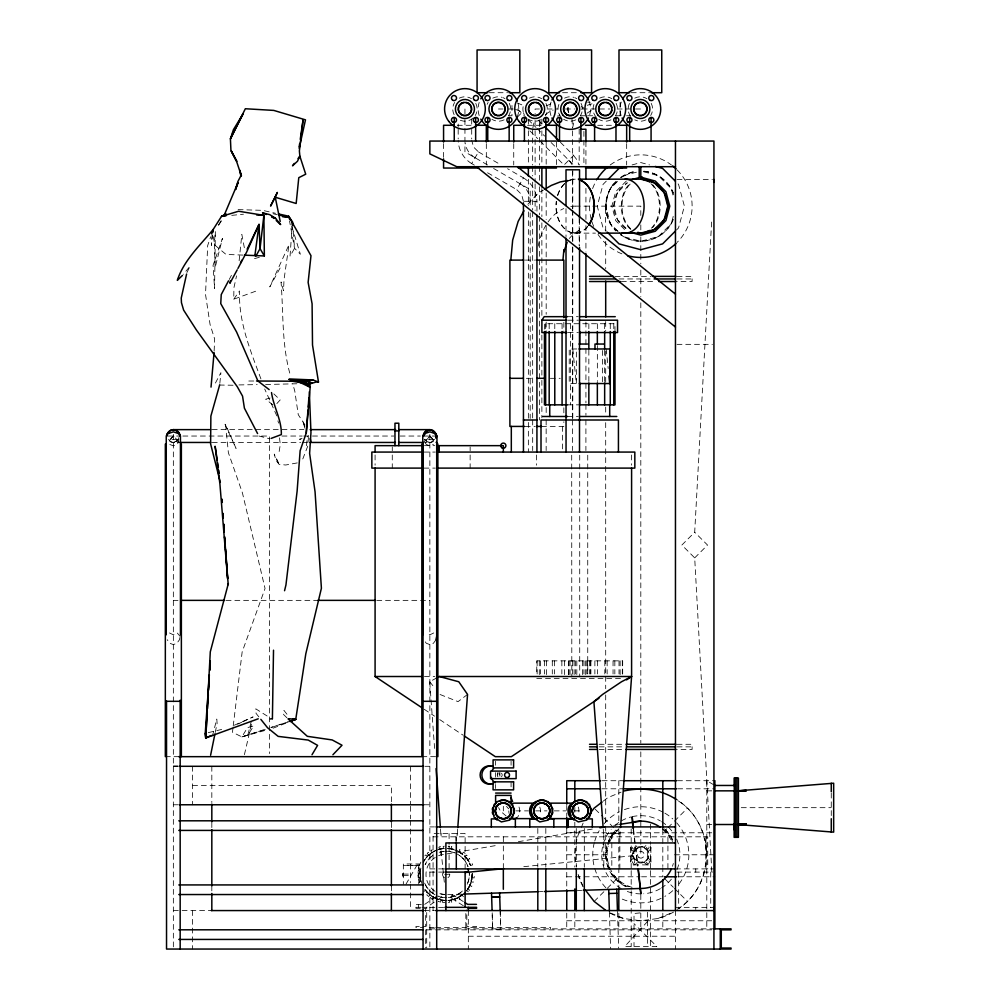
<?xml version="1.0" encoding="UTF-8"?>
<svg xmlns="http://www.w3.org/2000/svg" width="999" height="999" viewBox="0 0 999 999"><rect width="100%" height="100%" fill="white"/><g stroke="black" fill="none" stroke-linecap="round" stroke-linejoin="round"><path stroke-width="0.75" stroke-dasharray="5 3.75" d="M215.359 231.618L214.573 288.486L213.062 265.297L222.44 238.424L215.122 267.62L214.385 243.394L215.26 231.593M255.594 291.246L233.754 299.213L233.916 287.774L236.538 275.861M472.202 875.923L469.817 885.489L466.883 890.072M472.215 875.923L472.252 873.551A26.086 26.086 0 0 1 466.158 891.22M214.136 350.986L214.66 338.986L210.077 324.538L205.519 294.393L207.68 245.542L210.677 236.788M421.64 883.353A26.086 26.086 0 0 1 420.479 869.892L420.779 879.357M471.865 878.995L472.165 872.189A26.086 26.086 0 0 1 466.983 890.159M711.812 871.727L694.692 557.879L681.867 545.054L694.692 532.23L711.812 218.531M212.1 234.59L211.363 245.467L212.525 235.302M292.245 224.862L290.035 256.256L294.555 248.289L292.944 228.084M457.679 829.095L457.105 836.825L457.105 833.628M619.842 836.825L620.416 829.045M306.543 445.691L307.255 436.551L308.541 435.926M308.416 437.4L307.704 446.253L301.573 462.125M219.842 383.304L220.904 372.627L215.135 383.604L213.087 385.364M239.136 260.739L241.833 234.428L244.43 248.189M420.866 868.106L420.741 869.192L418.581 868.743L419.218 866.283L421.328 866.932M233.029 727.597L232.467 732.23L241.895 736.912L265.247 729.47M233.217 726.048L242.158 651.935L265.047 588.486L242.42 492.882L228.371 452.684L225.599 424.6L236.064 448.414L223.664 421.353M532.842 127.872L534.652 119.668M572.589 127.872L574.413 119.668M605.694 231.081C605.894 214.298 602.572 194.343 615.983 181.306A35.127 35.127 0 0 0 615.983 230.981C604.432 219.768 603.833 202.597 610.401 188.586L617.894 181.081M609.228 869.517L606.893 863.873L605.694 854.782L606.893 845.691M677.222 909.302C715.833 886.138 715.833 823.426 677.222 800.261M279.171 451.473L280.257 444.78L279.483 437.225M179.92 637.499L179.495 639.71L176.898 643.281L173.351 644.592L169.805 643.281L167.208 639.71M215.247 732.429L217.108 723.313L216.795 719.018L212.425 735.976M244.405 754.695L251.785 722.839M251.286 721.315L247.814 735.252L253.659 725.923L247.502 727.622L241.895 736.887L265.659 730.269M673.189 216.383C669.305 238.973 638.211 248.464 620.829 234.703M609.615 869.417L605.694 854.782L608.041 846.003M608.441 844.542L610.401 837.224L615.983 829.944M419.817 864.485L420.841 862.162M634.802 850.249L633.441 853.233C634.802 844.592 648.801 846.041 648.351 854.782C648.801 863.523 634.802 864.984 633.441 856.33L634.802 859.315M178.621 437.699C178.009 442.782 170.579 444.193 168.619 439.248M672.989 219.468L671.228 223.701L658.378 236.563L640.809 241.271L623.251 236.563L618.968 232.28M583.116 823.114L577.072 837.711L574.825 854.782L576.323 866.17M607.467 844.28L610.401 837.224L618.968 828.658M186.938 272.527L190.11 266.134L183.391 274.275M229.246 279.458L231.418 275.324M280.107 268.007L269.792 286.9L288.986 244.767L284.003 279.695L283.541 290.721L281.056 281.955C283.529 313.549 281.556 345.916 290.746 376.573M474.35 165.147L471.703 163.611L478.459 151.91L473.514 146.965L471.703 140.197M523.426 201.286L521.615 194.53L516.67 189.573L523.426 177.872L507.554 168.706M405.981 884.202L417.669 863.973M218.419 225.1L221.453 220.08M423.276 862.262L426.198 857.666L431.231 853.071L434.852 851.185M463.286 905.693L450.649 897.639L452.522 894.704L463.898 901.947M450.649 897.639L452.522 894.704M634.04 851.498C651.96 833.391 651.96 876.173 634.04 858.079M434.602 439.248L431.281 442.232L424.725 442.457M218.669 225.125L222.789 218.893M233.754 299.213L239.535 290.959C238.424 321.903 250.487 350.699 261.014 379.145M436.014 639.71L433.416 643.281L429.87 644.592L426.323 643.281L424.587 640.908M169.493 440.571L173.351 436.039L180.494 443.181M429.87 436.051L424.65 442.182L426.323 444.493L429.87 445.804L433.416 444.493M276.848 403.596L280.182 399.937L273.039 393.131M647.614 921.378L624.787 946.49L656.842 946.49L634.015 923.65M527.859 204.308L538.149 193.144L543.431 190.047M569.268 238.474L573.751 233.604L578.97 230.557L570.092 234.041L575.024 233.129M517.395 117.095L523.126 111.364M560.402 142.258L573.588 155.457L564.035 165.022L538.748 139.723M606.268 181.169L603.071 184.353L597.24 206.144L603.071 227.934L606.268 231.119M626.323 181.056L615.721 191.658L611.838 206.144L615.721 220.629L626.323 231.231M422.714 443.181L429.857 436.039L434.39 440.571A6.419 6.419 0 0 1 424.3 439.248L426.648 441.595L429.857 442.457L427.147 441.595L425.149 439.248M676.423 230.057L678.546 227.934L684.39 206.144L678.546 184.353L676.423 182.23M694.692 557.879L707.529 545.054L694.692 532.23M633.329 858.141L631.568 859.889A2.922 2.922 0 0 0 631.568 864.023A2.922 2.922 0 0 0 635.701 864.023L637.437 862.287M644.168 847.302L645.916 845.541M594.155 901.448L606.118 889.472M607.217 888.386L617.007 878.596M664.622 830.981L666.795 828.808M667.881 827.709L673.326 822.277M674.412 821.178L687.474 808.129M648.339 851.398L650.062 849.674A2.922 2.922 0 0 0 650.062 845.541M463.136 893.98L455.082 898.963L448.439 900.436A26.086 26.086 0 0 0 465.234 892.232M433.728 632.954L429.87 634.827L426.011 632.954M424.862 855.818L425.899 854.907L427.485 856.43L425.924 858.178L424.213 856.792M581.443 109.291L583.691 107.58M177.884 440.571L173.351 442.457L179.758 442.457M620.829 177.585L631.718 172.215L636.263 171.628M603.259 801.136L607.817 797.639L621.078 792.145M423.788 891.533L425.549 890.196L427.035 892.007L425.412 893.493L424.538 892.694M467.544 694.43L458.054 701.635L439.872 694.43M424.7 904.37L437.1 895.953M422.077 907.304L426.698 907.304L436.613 900.574M437.849 899.724L441.57 897.202L439.585 894.267M463.111 894.292L462.05 894.992L463.399 896.727M176.96 439.647L169.743 439.647M433.416 439.685L426.323 439.685M434.602 748.438L429.72 681.755L437.849 677.26M237.65 724.15L241.858 722.177M243.257 721.528L253.072 716.932L233.566 725.574M546.178 105.857L552.697 103.159M587.225 105.32L595.242 102.785M657.891 918.518L673.801 911.925A65.984 65.984 0 0 1 657.891 918.518L640.809 920.766L623.738 918.518A65.984 65.984 0 0 1 609.065 912.624M273.089 728.196L288.661 722.127M302.06 438.324L299.463 439.285L300.936 439.198M458.429 851.41A26.086 26.086 0 0 1 470.704 865.534L472.652 864.834L471.703 862.487L469.705 863.423L470.579 865.584A26.086 26.086 0 0 0 448.002 848.413L449.263 848.675L449.525 846.478L448.176 846.203M271.054 727.534L288.486 721.753L271.004 727.422M241.895 736.912L265.185 729.295M270.042 398.014L265.697 399.213L272.752 404.782M421.141 881.355L419.006 881.942L418.469 879.457L420.641 879.07L420.754 880.331M254.495 258.616L260.127 257.093M632.092 164.91L640.809 162.575L649.525 164.91M623.251 175.724L636.425 172.203M208.279 732.629L224.95 728.671M438.598 849.637L443.918 848.451L450.724 848.75A32.592 32.592 0 0 1 455.969 850.261M448.151 900.461L449.213 900.249L449.475 902.434L448.326 902.671M444.355 846.19L443.206 846.415L443.431 848.613L444.505 848.401M567.619 180.544L575.024 179.171A26.973 19.081 -90 0 0 568.019 181.056M297.252 462.912L285.702 465.01L279.096 464.36L275.924 460.164L274.263 454.108L279.096 464.36L276.735 459.49M434.94 891.233A20.205 20.205 0 0 1 440.934 854.932L496.84 845.379M518.369 841.707L592.382 829.058M613.711 825.411L618.393 824.612M557.367 116.059L559.69 115.759L559.69 114.848M449.712 874.075L443.544 874.699L444.617 885.126M523.813 866.657L636.513 855.356M231.756 215.359L243.469 214.198M640.059 912.899L634.015 913.498L634.015 946.49M233.054 385.239L218.968 385.027M238.936 384.927L257.168 384.603M445.042 902.609L442.52 902.372L442.807 900.186L444.043 900.449M447.714 894.592L463.299 894.093M539.335 891.682L542.744 891.57M578.159 890.446L581.68 890.334M296.89 383.766L264.81 384.515M248.801 381.019L256.518 381.006M416.883 865.334L403.334 865.359L419.468 865.434M489.285 92.707L507.617 92.707M562.562 92.707L579.358 92.707M631.206 92.707L649.537 92.707M587.637 102.235L590.259 102.235M498.451 108.991L502.947 108.991M508.479 108.991L513.186 108.991M539.41 108.991L535.114 108.991L535.114 113.861M547.077 108.991L557.804 108.991M565.459 108.991L574.65 108.991M582.23 108.991L594.692 108.991M599.45 108.991L609.865 108.991M617.145 108.991L629.695 108.991M635.514 108.991L640.809 108.991M508.479 115.759L511.975 115.759L511.975 102.235M580.544 115.759L585.014 115.759M587.637 115.759L595.154 115.759M615.671 115.759L624.025 115.759M626.56 115.759L630.232 115.759M457.305 125.287L472.577 125.287M527.484 125.287L542.744 125.287M597.652 125.287L612.924 125.287M676.997 179.533L712.399 179.533M524.338 201.286L536.95 201.286L536.95 212.15M575.249 206.144L640.809 206.144L640.809 215.497M575.249 233.129L595.466 233.129M525.362 260.102L534.54 260.102M615.172 276.386L651.136 276.386M677.085 276.386L692.107 276.386L692.107 281.518L677.085 281.518M618.893 278.958L652.722 278.958M677.085 278.958L692.107 278.958M621.353 281.518L655.544 281.518M567.657 316.671L578.234 316.671M568.169 320.192L578.396 320.192M568.169 332.542L578.396 332.542M676.997 344.343L712.399 344.343M576.823 348.976L569.23 348.976L569.23 383.541L578.334 383.541M526.386 378.321L533.878 378.321M550.362 378.321L560.239 378.321M567.619 404.845L579.72 404.845M567.619 416.483L578.346 416.483M525.262 426.423L534.952 426.423M541.47 426.423L563.848 426.423L563.848 421.765M212.213 429.632L254.183 429.632M255.744 429.632L303.933 429.632M167.894 436.039L179.758 436.039M182.854 436.039L269.543 436.039L269.543 753.571M281.98 436.039L302.185 436.039M303.746 436.039L393.906 436.039M400.124 436.039L420.329 436.039M423.439 436.039L435.327 436.039M212.263 442.457L300.637 442.457M302.185 442.457L308.404 442.457M424.45 445.654L434.79 445.654M423.976 452.072L435.314 452.072M423.976 468.106L435.314 468.106M173.351 600.362L178.009 600.362M226.099 600.362L317.719 600.362M376.773 600.362L429.857 600.362M424.45 676.51L434.79 676.51M536.75 678.496L622.677 678.496M599.113 744.292L624.45 744.292M677.085 744.292L692.107 744.292L692.107 749.425L677.085 749.425M599.113 746.852L624.45 746.852M677.085 746.852L692.107 746.852M599.113 749.425L624.45 749.425M165.335 756.668L180.032 756.668M421.84 756.668L437.874 756.668M173.351 765.971L177.972 765.971M173.351 766.295L179.271 766.295M425.187 766.295L429.857 766.295M602.135 780.719L622.402 780.719M677.459 780.719L714.884 780.719M192.582 785.526L391.383 785.526L391.383 802.509M602.135 788.798L622.402 788.798M677.647 788.798L714.884 788.798M706.793 790.846L714.884 790.846M173.351 804.769L179.271 804.769M423.938 804.769L429.857 804.769M741.283 807.679L831.268 807.679M515.759 810.876L528.309 810.876M535.701 810.876L547.002 810.876M554.195 810.876L565.696 810.876M574.15 810.876L580.294 810.876M706.793 824.512L714.884 824.512M429.857 826.91L434.515 826.91M566.745 832.791L714.884 832.791M433.067 836.825L707.742 836.825L707.742 868.893M634.165 853.233L632.392 853.233L632.392 856.33L634.165 856.33M566.745 854.782L607.142 854.782M674.475 854.782L714.884 854.782M633.641 864.884L647.989 864.884M429.857 868.893L444.967 868.893M675.461 868.893L713.935 868.893M429.857 872.102L444.942 872.102M676.91 872.102L712.424 872.102M403.334 873.551L402.46 873.551L402.46 876.086L403.334 876.086M403.334 874.088L411.825 874.088M402.46 874.824L403.334 874.824M403.334 875.549L410.976 875.549M566.745 876.785L640.059 876.785M641.57 876.785L662.812 876.785L662.812 867.681M677.971 876.785L714.884 876.785M421.328 904.37L415.896 904.37L415.921 908.316L425.686 908.316L425.686 926.498L415.921 926.498L415.921 927.509L423.613 927.509M415.896 907.304L421.328 907.304M429.857 907.367L443.793 907.367M675.461 907.367L713.935 907.367M173.351 910.576L211.825 910.576M423.938 910.576L434.54 910.576M566.745 920.766L714.884 920.766M434.215 927.509L426.698 927.509L426.698 907.304M435.726 927.509L550.586 927.509L550.586 928.845M714.884 928.845L426.698 928.845L426.698 948.039M426.698 929.857L712.499 929.857M468.331 936.225L675.461 936.225M238.099 209.628L262.475 210.339L275.562 213.287M242.882 255.095L225.999 254.408L214.822 245.117L212.874 234.515M444.355 900.249C436.563 900.087 429.433 895.491 424.8 889.397A26.086 26.086 0 0 0 444.343 900.474M643.843 171.428C657.679 172.19 670.154 182.455 674.15 195.642M440.934 893.955L444.43 894.417M273.002 213.724L277.285 214.71M258.966 436.026L269.93 438.836M643.743 171.803L658.378 175.724L671.228 188.586L673.189 195.904M629.108 886.762L623.251 885.201L615.983 879.62L610.401 872.339L623.251 885.201L626.073 886.375M450.724 848.75L457.217 850.811L463.861 855.444L465.372 853.833L464.435 852.809L463.449 852.172L462.1 853.92L467.557 859.49L470.704 865.534M169.805 444.493L173.351 445.804L176.898 444.493L178.584 442.182L173.351 436.039L168.819 440.571A6.419 6.419 0 0 0 178.908 439.248M517.22 102.922L522.115 104.957M610.476 913.024L623.738 918.518M478.459 151.91L500.949 164.885M487.574 164.972L464.947 151.91L464.947 142.707M493.593 168.456L530.182 189.573L530.182 207.492M487.574 172.777L516.67 189.573M506.231 816.083L500.462 811.088L498.588 807.642M713.723 784.789L706.793 780.719L706.793 928.845M267.133 716.008L255.756 708.828L256.044 713.361L258.916 716.957M424.213 709.265L434.553 716.158M439.735 719.605L462.999 735.127M523.426 177.872C531.593 182.767 536.788 191.771 536.95 201.286M471.703 163.611C463.536 158.716 458.341 149.725 458.179 140.197M466.62 890.484L468.356 891.845M169.493 632.954L173.351 634.827L177.21 632.954L180.145 636.4M286.9 717.769L283.591 714.535L283.916 710.364L288.686 716.42M538.411 120.267L542.807 124.663M517.569 108.991L527.035 118.456M528.134 119.555L535.976 127.397M537.05 128.471L544.63 136.051M551.123 142.545L572.777 164.198M529.945 130.931L537.649 138.624M617.894 231.206L610.401 223.701L605.694 206.144M662.662 828.658L671.228 837.224L672.989 841.458M635.701 845.541L637.462 847.302M648.339 858.178L650.062 859.889A2.922 2.922 0 0 1 650.062 864.023A2.922 2.922 0 0 1 645.916 864.023L644.168 862.274M595.204 809.178L602.859 816.832M603.945 817.919L617.007 830.981M664.622 878.596L673.326 887.299M674.412 888.386L687.474 901.448M633.329 851.435L631.568 849.674A2.922 2.922 0 0 1 631.568 845.541M429.87 436.039L435.102 442.182M429.72 681.755L434.328 687.524M573.588 155.457L576.81 159.653L578.846 164.548M665.646 829.944L671.228 837.224L672.402 841.608M581.568 106.418L582.892 108.779M305.02 425.075L298.264 414.685L294.792 391.121L292.769 383.841M276.823 415.871L264.698 388.998M578.096 874.325L583.091 886.4M304.92 426.536L302.847 421.178L304.845 428.171M277.897 420.904L278.634 423.101M291.808 226.461L300.362 254.258L294.555 248.289L289.498 220.804M633.154 829.782L637.899 865.883M633.553 829.195L637.737 866.133M606.181 348.976L608.191 368.519M572.789 348.976L576.348 383.541L576.348 348.976M443.381 873.176L440.934 849.537L440.934 854.932M571.965 119.131L572.552 127.959M603.246 829.058L603.808 836.825M440.509 829.07L441.083 836.825L441.083 833.628M500.137 909.739L500.711 927.509M492.195 912.836L492.619 927.509M617.507 912.087L618.656 948.276M609.427 912.187L610.576 948.538M500.199 911.563L500.761 929.082L492.682 929.345L492.157 913.036M831.268 793.081L831.268 818.256M710.726 872.102L710.726 907.367M705.943 836.825L705.943 868.893M695.754 868.893L695.754 872.102M695.754 907.367L695.754 909.502M678.671 872.102L678.671 907.367M675.461 910.576L675.461 949.05M667.919 836.825L667.919 844.467M667.919 845.991L667.919 868.893M662.812 829.732L662.812 866.52M662.812 913.186L662.812 928.845M650.911 847.614L650.911 861.962M650.436 824.212L650.436 844.33M650.436 845.878L650.436 869.093M650.436 870.641L650.436 949.05M647.614 912.149L647.614 946.49M640.809 224.862L640.809 231.094M640.809 236.9L640.809 263.836M640.809 270.08L640.809 296.616M640.809 302.822L640.809 743.194M640.809 751.872L640.809 854.782M640.809 894.605L640.809 911.812M640.809 913.074L640.809 928.845M631.593 454.982L631.593 465.184M631.193 828.858L631.193 844.33M631.193 845.878L631.193 869.093M631.193 870.641L631.193 889.222M631.193 890.771L631.193 946.49M630.719 847.614L630.719 861.962M626.66 143.606L626.66 164.985M622.677 673.975L622.677 660.851L536.75 660.851L536.75 673.975M622.302 660.851L622.302 673.975M620.092 102.235L620.092 115.759M620.129 660.851L620.129 676.885M619.842 868.893L619.842 833.628L603.808 833.628L603.808 841.408M619.018 660.851L619.018 673.975M618.818 780.719L618.818 823.626M618.818 829.732L618.818 866.52M618.818 867.681L618.818 887.474M618.818 913.186L618.818 928.845M614.984 331.518L614.984 323.726L544.443 323.726L544.443 331.518M614.835 660.851L614.835 673.975M613.786 323.726L613.786 331.518M613.049 660.851L613.049 673.975M611.825 833.628L611.825 841.408M611.825 842.931L611.825 867.369M610.264 323.726L610.264 331.518M607.142 660.851L607.142 673.975M605.694 241.271L605.694 268.818M605.694 321.516L605.694 330.844M605.694 351.074L605.694 382.192M605.694 407.093L605.694 414.872M605.694 422.652L605.694 688.736M605.694 694.954L605.694 854.782M604.82 660.851L604.82 673.975M604.657 323.726L604.657 331.518M604.657 350.237L604.657 381.443M603.808 842.931L603.808 867.369M602.622 350.487L602.622 382.043M597.577 660.851L597.577 673.975M597.352 323.726L597.352 331.518M597.352 345.567L597.352 381.443M594.88 660.851L594.88 673.975M590.896 660.851L590.896 673.975M590.509 660.851L590.509 673.975M589.398 660.851L589.398 673.975M588.848 323.726L588.848 331.518M588.848 350.237L588.848 381.443M587.737 455.182L587.737 673.975L587.612 660.851M586.788 660.851L586.788 673.975M585.926 141.708L585.926 165.035M585.926 188.349L585.926 219.443M585.926 225.662L585.926 252.098M585.926 322.065L585.926 346.94M585.926 348.489L585.926 402.909M585.926 404.458L585.926 415.347M585.901 420.005L585.901 450.549M585.302 660.851L585.302 676.885M584.303 828.458L584.303 867.194M583.903 131.393L583.903 164.985M583.903 660.851L583.903 673.975M582.604 660.851L582.604 676.885M579.72 455.169L579.72 676.885M579.532 219.53L579.532 245.954M579.17 129.208L579.17 165.035M579.17 217.844L579.17 245.879M576.823 660.851L576.823 676.885M576.286 828.458L576.286 867.194M575.536 660.851L575.536 673.975M574.825 807.217L574.825 813.348M574.825 822.165L574.825 867.057M574.825 913.098L574.825 928.845M574.125 660.851L574.125 676.885M572.777 169.793L572.777 208.654M572.777 210.202L572.777 241.283M572.777 246.865L572.777 418.456M572.639 660.851L572.639 673.975M572.402 130.832L572.402 165.035M572.402 171.254L572.402 208.566M572.402 210.115L572.402 241.209M572.402 247.427L572.402 418.456M572.427 420.005L572.427 450.549M571.703 455.182L571.815 676.885M570.591 323.726L570.591 404.845M570.042 660.851L570.042 676.885M568.918 660.851L568.918 676.885M568.543 660.851L568.543 676.885M566.745 805.406L566.745 811.575M566.745 813.074L566.745 816.583M566.745 828.558L566.745 889.872M566.745 913.098L566.745 928.845M566.008 208.654L566.008 236.626M564.547 660.851L564.547 676.885M563.848 322.327L563.848 331.656M563.848 407.804L563.848 414.011M562.437 426.423L562.437 450.561M562.075 323.726L562.075 331.518M561.863 660.851L561.863 673.975M556.493 142.083L556.493 164.985M554.782 323.726L554.782 331.518M554.607 660.851L554.607 673.975M552.297 660.851L552.297 673.975M549.175 323.726L549.175 331.518M546.378 660.851L546.378 676.885M546.178 141.708L546.178 165.035M546.178 193.019L546.178 219.443M546.178 225.662L546.178 258.316M546.178 259.865L546.178 314.285M546.178 322.065L546.178 331.393M546.178 407.567L546.178 415.347M546.153 420.005L546.153 450.549M545.654 323.726L545.654 331.518M545.816 828.458L545.816 867.194M544.605 660.851L544.605 673.975M541.87 119.131L541.87 126.648M541.87 130.832L541.87 165.135M541.87 188.536L541.87 216.596M541.87 222.839L541.87 316.396M541.87 335.115L541.87 378.783M541.87 380.332L541.87 417.769M540.422 660.851L540.422 673.975M539.41 119.88L539.41 165.035M539.41 166.533L539.41 180.582M539.41 186.751L539.41 214.785M539.41 216.296L539.41 258.316M539.41 259.84L539.41 420.005M539.298 660.851L539.298 676.885M537.812 828.458L537.812 867.194M537.137 660.851L537.137 673.975M536.538 454.982L536.538 465.184M535.114 120.355L535.114 127.959M535.114 130.832L535.114 168.257M535.114 169.818L535.114 182.293M535.114 183.853L535.114 210.364M532.654 129.271L532.654 165.035M532.654 166.583L532.654 175.911M532.654 182.13L532.654 210.115M532.654 211.676L532.654 418.456M532.679 420.005L532.679 450.549M530.182 212.937L530.182 418.456M528.359 119.131L528.359 129.271M528.359 130.832L528.359 165.135M528.359 179.171L528.359 205.682M528.359 211.925L528.359 420.879M528.359 422.44L528.359 452.072M513.736 143.606L513.736 164.985M511.076 761.213L511.076 765.222M511.076 781.842L511.076 788.523M503.334 806.343L503.334 810.876M503.334 836.825L503.334 844.542M503.334 845.991L503.334 868.893M499.912 772.439L499.912 776.285M495.591 761.213L495.591 765.222M495.591 772.602L495.591 777.122M495.591 784.515L495.591 788.523M486.326 143.606L486.326 164.985M476.585 927.509L476.585 926.498L466.833 926.498L466.833 909.827M471.703 119.131L471.703 126.648M471.703 129.271L471.703 138.836M470.142 446.94L470.142 450.786M470.142 454.982L470.142 468.106M468.331 910.576L468.331 949.05M465.821 913.523L465.821 927.509M465.122 868.893L465.122 833.628L433.067 833.628L433.067 910.576M464.947 108.991L464.947 113.861M464.947 119.718L464.947 141.184M458.179 124.026L458.179 126.648M458.179 129.271L458.179 138.836M456.306 836.825L456.306 841.408M455.906 836.825L455.906 841.408M449.088 833.628L449.088 844.467M449.088 845.991L449.088 868.893M443.568 143.606L443.568 157.355M429.857 434.378L429.857 949.05M425.686 929.857L425.686 948.039M419.468 882.766L419.468 863.973L403.334 863.96L403.334 884.202M418.731 864.722L418.731 884.19M418.544 904.37L418.556 907.304M410.614 766.295L410.614 804.769M410.614 806.318L410.614 818.768M410.614 820.329L410.614 882.567M410.614 884.127L410.614 909.015M392.27 446.94L392.27 450.786M392.27 454.982L392.27 468.106M391.383 822.577L391.383 828.109M391.383 885.876L391.383 893.593M375.087 454.982L375.087 465.184M211.825 766.295L211.825 802.509M211.825 822.577L211.825 828.109M211.825 885.876L211.825 893.593M192.582 766.295L192.582 804.769M192.582 910.576L192.582 949.05M173.351 434.378L173.351 947.514M677.085 169.88A51.286 51.286 0 0 1 677.085 242.42M621.878 253.821A51.286 51.286 0 0 1 597.951 234.315M593.718 226.461A51.286 51.286 0 0 1 591.67 220.841M591.271 219.418A51.286 51.286 0 0 1 590.584 195.754M592.607 188.611A51.286 51.286 0 0 1 596.391 180.494M610.189 164.997A51.286 51.286 0 0 1 671.44 164.997M673.264 219.58A35.127 35.127 0 0 1 620.679 234.915M620.679 177.372A35.127 35.127 0 0 1 636.313 171.316M643.793 171.154A35.127 35.127 0 0 1 673.264 192.707M676.698 822.826A48.052 48.052 0 0 1 676.698 886.737M672.777 890.671A48.052 48.052 0 0 1 664.847 896.403M661.138 898.338A48.052 48.052 0 0 1 620.491 898.338M605.869 887.774A48.052 48.052 0 0 1 594.393 842.344M594.767 841.008A48.052 48.052 0 0 1 599.188 830.756M604.008 823.888A48.052 48.052 0 0 1 619.23 811.85M624.387 809.627A48.052 48.052 0 0 1 663.636 812.487M664.847 813.161A48.052 48.052 0 0 1 672.777 818.893M625.961 886.613A35.127 35.127 0 0 1 607.829 842.706M608.366 841.345A35.127 35.127 0 0 1 617.107 828.87M664.51 828.87A35.127 35.127 0 0 1 673.264 841.345M475.087 157.767A20.28 20.28 0 0 1 465.109 142.845M520.054 183.729A20.28 20.28 0 0 1 530.182 201.286M515.472 109.453A13.524 13.524 0 0 1 521.528 112.949M568.818 160.24A13.524 13.524 0 0 1 571.965 165.172M539.585 126.623A20.28 20.28 0 0 1 542.132 119.131M545.354 114.935A20.28 20.28 0 0 1 553.184 110.065M587.1 113.187A20.28 20.28 0 0 1 594.193 109.69M568.756 112.375A6.756 6.568 -90 0 1 568.756 105.619M568.693 112.375A6.756 6.656 -90 0 1 568.693 105.619M550.924 115.559A20.355 20.355 0 0 1 551.386 101.199M589.01 101.199A20.355 20.355 0 0 1 589.01 116.783M479.183 115.559A20.355 20.355 0 0 1 479.183 102.435M518.119 103.709A20.355 20.355 0 0 1 517.257 116.783M621.103 115.559A20.355 20.355 0 0 1 621.565 101.199M651.198 103.334A12.213 12.213 0 0 1 650.686 115.534M646.041 119.818A12.213 12.213 0 0 1 634.752 119.843M630.694 116.458A12.213 12.213 0 0 1 630.057 102.447M634.715 98.164A12.213 12.213 0 0 1 646.915 98.676M616.108 103.334A12.213 12.213 0 0 1 615.609 115.534M610.951 119.818A12.213 12.213 0 0 1 598.751 119.306M596.303 117.27A12.213 12.213 0 0 1 594.967 102.447M599.625 98.164A12.213 12.213 0 0 1 611.825 98.676M581.031 103.334A12.213 12.213 0 0 1 580.519 115.534M575.861 119.818A12.213 12.213 0 0 1 563.661 119.306M561.213 117.27A12.213 12.213 0 0 1 559.353 103.372M564.535 98.164A12.213 12.213 0 0 1 573.851 97.34M574.85 97.702A12.213 12.213 0 0 1 576.748 98.676M545.941 103.334A12.213 12.213 0 0 1 547.04 111.613M546.778 112.65A12.213 12.213 0 0 1 545.429 115.534M540.771 119.818A12.213 12.213 0 0 1 528.571 119.306M524.288 114.66A12.213 12.213 0 0 1 523.476 112.687M523.189 111.663A12.213 12.213 0 0 1 524.263 103.372M529.458 98.164A12.213 12.213 0 0 1 541.658 98.676M509.278 103.334A12.213 12.213 0 0 1 508.766 115.534M504.12 119.818A12.213 12.213 0 0 1 491.908 119.306M487.15 104.346A12.213 12.213 0 0 1 488.136 102.447M492.794 98.164A12.213 12.213 0 0 1 502.097 97.34M503.096 97.702A12.213 12.213 0 0 1 504.994 98.676M475.761 103.334A12.213 12.213 0 0 1 475.262 115.534M473.214 117.982A12.213 12.213 0 0 1 458.404 119.306M454.12 114.66A12.213 12.213 0 0 1 454.62 102.447M459.278 98.164A12.213 12.213 0 0 1 471.491 98.676M539.76 807.017A7.742 5.47 -90 0 1 539.76 814.747M519.018 807.017A7.742 5.47 -90 0 1 517.794 816.82M509.14 813.536A7.742 5.47 -90 0 1 508.803 810.876M578.234 807.017A7.742 5.47 -90 0 1 578.234 814.747M508.803 808.803A15.472 10.939 -90 0 1 506.543 806.343M501.461 773.189A2.56 2.473 -90 0 1 501.461 776.81M497.952 776.81A2.56 2.473 -90 0 1 497.952 773.189M498.926 772.664A9.028 8.729 90 0 1 499.225 774.999M497.265 772.664A9.028 8.729 -90 0 1 497.564 774.999M650.948 183.691A26.973 19.081 -90 0 1 650.948 228.609M630.844 229.508A26.973 19.081 -90 0 1 630.844 182.78M587.799 226.448A26.973 19.081 -90 0 1 565.896 229.658A26.973 19.081 -90 0 1 556.455 201.511M557.742 195.404A26.973 19.081 -90 0 1 564.672 183.691M565.709 182.78A26.973 19.081 -90 0 1 575.249 179.171M587.587 226.448A26.973 19.081 -90 0 1 565.671 229.658A26.973 19.081 -90 0 1 556.231 201.511M557.529 195.404A26.973 19.081 -90 0 1 565.484 182.78M538.174 246.141A53.958 38.149 -90 0 1 547.277 223.064M548.051 221.953A53.958 38.149 -90 0 1 563.786 208.541M570.754 206.481A53.958 38.149 -90 0 1 575.024 206.144M652.684 184.703A26.973 19.081 -90 0 1 652.684 227.585M630.544 228.609A26.973 19.081 -90 0 1 630.544 183.691M618.006 231.231A26.973 19.081 -90 0 1 605.931 206.144A26.973 19.081 -90 0 1 618.006 181.056M676.648 839.148A39.098 39.098 0 0 1 676.648 870.429M671.378 879.17A39.098 39.098 0 0 1 661.6 887.899M660.364 888.648A39.098 39.098 0 0 1 643.718 893.78M640.809 893.88A39.098 39.098 0 0 1 625.174 890.621M621.266 888.648A39.098 39.098 0 0 1 602.697 846.078M603.046 844.667A39.098 39.098 0 0 1 611.188 829.27M615.297 825.149A39.098 39.098 0 0 1 618.793 822.477M621.266 820.928A39.098 39.098 0 0 1 630.694 817.02M632.105 816.67A39.098 39.098 0 0 1 660.364 820.928M661.6 821.678A39.098 39.098 0 0 1 673.126 832.766M673.326 863.498A33.666 33.666 0 0 1 672.452 866.295M632.105 887.299A33.666 33.666 0 0 1 608.291 846.066M609.715 841.895A33.666 33.666 0 0 1 619.168 828.995M662.462 828.995A33.666 33.666 0 0 1 671.915 841.895M704.545 871.865A65.984 65.984 0 0 1 678.646 908.84M582.966 886.538A65.984 65.984 0 0 1 578.321 875.973M673.801 797.639A65.984 65.984 0 0 1 706.793 854.782M632.704 853.233A8.254 8.254 0 0 1 645.379 847.914A8.254 8.254 0 0 1 645.379 861.662A8.254 8.254 0 0 1 632.704 856.33M444.842 894.592A20.205 20.205 0 0 1 436.063 891.932M449.787 874.437A3.621 3.621 0 0 1 447.977 877.572M444.355 877.572A3.621 3.621 0 0 1 443.606 871.877M465.247 892.244A26.086 26.086 0 0 1 448.439 900.436M420.866 880.743A26.086 26.086 0 0 1 420.492 869.904M438.561 849.5A26.086 26.086 0 0 1 443.918 848.451A26.086 26.086 0 0 0 438.549 849.487M448.014 848.426A26.086 26.086 0 0 1 457.217 850.811M447.065 900.511A26.086 26.086 0 0 1 436.363 898.613M435.127 898.076A26.086 26.086 0 0 1 424.787 889.385M448.176 897.539A23.189 23.189 0 0 0 462.912 890.484A23.189 23.189 0 0 1 437.749 896.053A23.189 23.189 0 0 0 445.142 897.614M435.002 894.767A23.189 23.189 0 0 1 424.363 882.354A23.189 23.189 0 0 0 436.363 895.454M444.155 851.335A23.189 23.189 0 0 0 438.249 852.646A23.189 23.189 0 0 1 444.168 851.335M445.666 851.248A23.189 23.189 0 0 1 454.582 852.834A23.189 23.189 0 0 0 445.679 851.26M418.019 875.049L418.169 877.584L420.367 877.334L420.229 874.999L418.019 875.049M471.678 879.407L471.103 881.68L473.226 882.292L473.838 879.832L471.678 879.407M632.155 847.214C634.028 853.046 636.7 843.094 632.155 847.214M632.155 861.563C634.028 867.407 636.7 857.442 632.155 861.563M646.515 847.214C648.388 853.046 651.048 843.094 646.515 847.214M451.411 846.752L450.999 848.925L453.271 849.475L453.871 847.352L451.411 846.752M441.071 899.912L440.634 902.072L438.174 901.448L438.798 899.337L441.071 899.912M472.202 876.435L471.94 877.671L474.125 877.946L474.35 875.424L472.14 875.349L472.202 876.435M418.281 870.616L418.032 873.138L420.229 873.251L420.467 870.916L418.281 870.616M470.579 883.353L469.667 885.501L471.665 886.438L472.652 884.115L470.579 883.353M617.444 192.657L613.836 206.144L617.444 219.63L627.322 229.508A26.973 26.973 0 0 1 627.322 182.78L617.444 192.657M468.881 887.075L467.632 889.048L469.455 890.296L470.804 888.148L468.881 887.075M459.74 849.737L458.678 851.672L460.664 852.909L461.9 851.073L459.74 849.737M433.416 897.077L432.342 899L430.194 897.639L431.443 895.816L433.416 897.077M430.032 894.792L428.658 896.515L426.76 894.842L428.271 893.243L430.032 894.792M428.047 852.696L427.247 853.571L428.733 855.194L430.544 853.72L429.22 851.96L428.047 852.696M635.751 850.211L636.251 849.774L635.751 850.211M466.733 855.156L465.122 856.667L466.633 858.453L468.369 857.105L466.733 855.156M460.639 896.028L458.628 897.227L459.69 899.162L461.863 897.864L460.639 896.028M431.693 850.124L430.769 850.848L431.968 852.696L433.991 851.523L432.954 849.575L431.693 850.124M469.505 858.628L467.682 859.864L468.881 861.862L470.816 860.801L469.505 858.628M457.067 898.026L454.895 898.9L455.631 900.973L457.992 900.037L457.067 898.026M453.234 899.45L450.949 899.962L451.361 902.134L453.833 901.573L453.234 899.45M439.947 846.827L438.836 847.239L439.41 849.362L441.695 848.875L441.321 846.702L439.947 846.827M646.902 863.036A1.523 1.523 0 0 0 649.462 862.362A1.523 1.523 0 0 0 647.589 860.489A1.523 1.523 0 0 0 646.902 863.036M638.898 857.504A3.372 3.372 0 0 0 644.218 855.132A3.372 3.372 0 0 0 639.51 851.71A3.372 3.372 0 0 0 638.898 857.504M437.275 849.924A26.086 26.086 0 0 0 423.151 862.187A26.086 26.086 0 0 1 437.25 849.924M467.182 884.252A23.189 23.189 0 0 0 469.268 872.427A23.189 23.189 0 0 1 467.195 884.265M432.867 855.431A23.189 23.189 0 0 0 425.149 864.622A23.189 23.189 0 0 1 432.892 855.444M467.957 866.52A23.189 23.189 0 0 0 455.981 853.421A23.189 23.189 0 0 1 467.982 866.52"/><path stroke-width="1.5" d="M272.402 718.718L273.514 650.199M713.786 182.392L713.935 179.533M207.305 711.75L205.719 737.936L258.229 718.793M207.492 708.678L208.329 694.817M208.604 690.197L209.253 679.407M209.815 670.167L210.29 662.462M211.313 735.501L205.719 737.949L205.245 733.353L209.34 674.8M209.665 670.179L210.302 660.926M292.245 224.862L292.457 221.865L288.661 216.221L278.471 213.936M284.553 590.721L285.951 584.927L297.128 491.058L300.125 450.761L306.256 432.954L307.954 410.102M308.192 407.043L308.866 397.902M457.792 827.547L467.544 694.43L458.778 681.755L439.21 676.51L436.501 678.009M620.529 827.484L631.593 676.51L631.593 468.106M306.256 432.954L310.177 387.287L309.141 381.306L256.518 381.006M211.026 387.113L214.073 352.485M510.814 260.102L512.674 240.085L518.144 221.441L523.938 210.764M562.937 260.102L563.911 249.625M212.849 232.392L213.174 229.483L221.503 216.371L226.074 213.911M425.025 433.166L423.476 436.263L424.3 432.829L428.196 429.845L431.281 429.845L434.602 432.829M254.882 255.632L259.028 224.388L247.128 249.176M299.176 146.803L299.6 143.819M300.249 139.336L303.059 119.942L299.388 150.936L299.85 156.181L305.719 174.201L298.776 177.685L296.166 203.484L275.062 197.178M230.419 280.632L229.92 283.279L237.2 269.83M436.014 639.71L436.7 636.438M210.602 755.219L214.935 733.953M512.549 817.282L514.385 808.89L509.74 801.66L501.348 799.837L498.938 801.385M551.023 817.282L552.859 808.89L548.214 801.66L539.822 799.837L532.604 804.47L530.769 812.861L534.64 818.893M589.51 817.282L591.333 808.89L586.7 801.66L578.296 799.837L575.899 801.385M299.188 148.289L305.482 119.843L273.776 110.414L245.342 108.741L230.419 138.861L230.944 150.612L236.751 161.388L231.368 151.074L236.438 160.976L241.421 175.974L239.847 170.242L240.796 175.949L237.899 181.506L235.589 189.448M186.601 274.026L181.244 298.052L181.456 302.697L183.629 310.115L196.353 329.907L237.325 386.775L242.545 396.116L244.405 408.166L257.58 433.578M219.693 384.827L210.876 416.071L210.614 443.918L220.342 482.417M563.673 252.185L567.207 242.27M211.676 233.866L213.174 229.483C200.262 245.18 183.779 260.289 177.31 280.357L182.442 275.437M235.664 189.423L238.012 182.642L223.739 216.308M424.6 434.378L425.149 432.829M167.795 432.829L166.933 436.039A6.419 6.419 0 0 1 173.351 429.632L210.664 429.632M436.963 634.827L436.963 436.039L436.014 433.928L429.87 431.83L423.726 433.928L422.777 436.039L422.777 634.827M436.014 438.149L436.963 436.039M275.212 197.053L277.385 192.432L270.579 206.081L275.212 197.053L280.22 221.491M240.509 262.949L241.833 260.19M228.509 280.831L221.241 294.58L220.754 303.621L236.626 332.08L257.929 381.006L269.131 389.585M237.937 268.469L246.653 252.048L259.028 224.388L260.04 248.639L264.36 255.956L244.418 255.157M255.881 256.119L260.04 248.639L263.886 215.359L238.586 211.239L221.503 216.371L225.899 215.934M566.883 332.542L541.895 332.542L541.895 320.192L544.168 316.671L567.482 316.671M168.619 432.829C171.104 426.998 180.17 430.157 179.758 436.039A6.419 6.419 0 0 0 173.351 429.632L173.351 429.845M312 754.745L317.595 745.366L308.241 740.072L278.159 736.375L267.545 727.747L260.839 719.355M294.355 163.411L292.52 165.822L297.49 161.239L299.85 156.181L298.027 158.591M589.785 813.823L594.155 808.129L602.122 802.01M516.745 117.732L517.395 117.095M608.391 179.046L619.03 168.406L623.388 167.245M675.361 231.119L662.599 243.881L640.809 249.725L619.03 243.881L607.33 232.18M332.904 754.745L342.02 745.242L332.205 739.947L307.317 736.313L287.999 718.843M426.011 431.506L429.857 429.845M598.925 698.289L511.351 756.668L495.317 756.668L464.298 735.988M626.56 679.857L631.593 676.51L439.21 676.51M496.528 802.934L494.118 804.47L492.295 812.861L493.843 815.271M573.488 802.934L571.078 804.47L569.243 812.861L570.791 815.271M544.742 189.286L551.336 185.414L560.214 181.93L567.619 180.544M631.593 676.51L621.515 681.755L602.609 694.43L593.906 701.635L603.134 827.509M290.085 721.565L295.741 719.367L305.806 653.808L321.403 588.236L315.06 491.783L309.615 453.359L310.964 432.555L309.328 391.808M271.154 438.399L281.343 434.577C281.73 419.73 273.551 406.98 271.516 392.57M312.163 383.304L309.141 381.306L308.541 383.903L310.177 387.287L302.859 381.693L309.328 384.041L317.183 381.705L318.494 382.068L312.512 345.03L312.088 303.771L308.129 282.367L310.989 255.694L288.661 216.221L289.56 219.143M632.117 179.508L640.809 177.173L655.294 181.056L665.896 191.658L669.78 206.144L665.896 220.629L655.294 231.231L640.809 235.115L630.669 232.392M599.875 827.784L604.62 826.972M619.855 824.362L640.871 821.116M623.738 791.046C641.433 787.012 660.826 789.247 676.086 799.387M465.159 872.539L503.746 868.668M746.216 823.725L737.474 824.512L833.666 832.142L833.666 783.216L737.474 790.846L746.216 790.933M269.842 718.955L272.402 718.743M746.216 790.546L737.474 790.846L738.286 790.846M737.474 790.846L746.216 790.409M746.216 823.988L737.474 824.512L746.216 825.174L737.474 824.512L746.216 824.25M464.797 894.043L538.061 891.72M544.293 891.52L577.01 890.484M583.241 890.284L640.871 888.448A33.666 33.666 0 0 0 671.378 869.018M491.658 897.239L499.737 896.977L491.658 896.977M608.828 893.506L616.907 893.256M746.216 824.462L737.474 824.512L746.216 825.149M487.762 92.707L477.072 92.707L477.072 49.95L519.83 49.95L519.83 92.707L509.14 92.707M559.515 92.707L548.826 92.707L548.826 49.95L591.583 49.95L591.583 92.707L580.894 92.707M629.682 92.707L618.993 92.707L618.993 49.95L661.75 49.95L661.75 92.707L651.061 92.707M454.258 125.287L443.568 125.287L443.568 142.083M475.636 125.287L486.326 125.287L486.326 142.083M524.425 125.287L513.736 125.287L513.736 142.083M545.804 125.287L556.493 125.287L556.493 139.023M585.439 125.287L594.592 125.287M615.971 125.287L626.66 125.287L626.66 142.083M580.294 129.271L585.926 129.271L585.926 141.708M675.461 166.708L456.755 166.708L429.857 153.883L429.857 141.059L713.935 141.059L713.935 949.05M478.683 168.044L443.568 168.044L443.568 158.878M518.319 168.044L556.493 168.044M585.439 168.044L626.66 168.044M642.419 177.173L639.21 177.173L639.21 166.708M578.359 179.171L641.108 179.171A26.973 19.081 -90 0 1 649.425 181.868M598.576 233.129L641.108 233.129M523.851 260.102L509.902 260.102L509.902 426.423L524.5 426.423M536.101 260.102L563.848 260.102L563.848 317.657M589.522 276.386L613.648 276.386M652.522 276.386L675.936 276.386M589.522 278.958L615.172 278.958M654.083 278.958L675.561 278.958M589.522 281.518L620.342 281.518M658.728 281.518L675.936 281.518M579.72 316.671L615.259 316.671M541.895 320.192L566.883 320.192M579.72 320.192L617.532 320.192L617.532 332.542L579.72 332.542M579.008 344.043L587.562 344.043M604.158 344.043L594.979 344.043L594.979 348.976M579.008 348.976L609.74 348.976L609.74 383.541L579.383 383.541M509.902 378.321L523.389 378.321M536.875 378.321L544.368 378.321M567.619 404.845L544.443 404.845L544.443 331.518M542.619 416.483L567.619 416.483M579.72 416.483L616.82 416.483M523.426 420.005L536.95 420.005M536.288 426.423L541.583 426.423M310.152 429.632L395.654 429.632M398.763 429.632L429.857 429.632M394.967 430.919L398.813 430.919M179.758 442.457L210.714 442.457M309.952 442.457L395.454 442.457M398.564 442.457L423.439 442.457L421.84 444.056L421.84 756.668L178.809 756.668M421.503 445.654L375.087 445.654L375.087 452.072M422.839 452.072L371.853 452.072L371.853 468.106L422.839 468.106M437.599 452.072L634.827 452.072L634.827 468.106L437.599 468.106M181.106 600.362L224.55 600.362M317.719 600.362L375.212 600.362M375.087 468.106L375.087 676.51L421.503 676.51M166.259 701.31L180.444 701.31M422.777 701.31L436.963 701.31M589.522 744.292L596.391 744.292M626.073 744.292L675.936 744.292M589.522 746.852L596.391 746.852M627.534 746.852L675.561 746.852M589.522 749.425L596.391 749.425M626.073 749.425L675.936 749.425M179.57 766.295L423.626 766.295M600.611 780.719L566.745 780.719L566.745 804.145M623.214 780.719L676.46 780.719M714.884 785.464L735.077 785.464M566.745 788.798L600.611 788.798M623.214 788.798L676.46 788.798M714.884 790.846L735.077 790.846M495.591 793.069L511.076 793.069M548.563 803.146L573.488 803.146A7.742 5.47 -90 0 0 568.206 808.878A7.742 5.47 -90 0 0 570.754 817.582M179.508 804.769L423.701 804.769M514.285 818.618L535.014 818.618A7.742 5.47 -90 0 1 529.545 810.876A7.742 5.47 -90 0 1 535.014 803.146L514.285 803.146A7.742 5.47 -90 0 0 511.55 804.183M551.673 818.618L573.488 818.618M497.327 818.893L491.321 818.893L491.321 826.91M509.353 818.893L515.359 818.893L515.359 826.91M537.3 818.893L529.795 818.893L529.795 826.91M547.827 818.893L553.833 818.893L553.833 826.91M574.275 818.893L568.269 818.893L568.269 826.91M586.301 818.893L592.32 818.893L592.32 826.91M178.809 820.803L422.864 820.803M714.884 824.512L735.077 824.512M738.286 824.512L737.474 824.512L746.216 824.999M436.001 826.91L675.461 826.91M735.077 829.907L734.265 829.907L734.265 785.464M178.809 830.419L422.864 830.419M675.461 842.944L445.891 842.944L445.891 910.576M444.967 868.893L675.511 868.893M444.942 872.102L468.331 872.102L468.331 868.893M664.323 876.785L676.548 876.785M178.809 884.927L422.864 884.927M178.809 894.542L422.864 894.542M476.486 904.37L467.682 904.37L465.159 902.759M444.942 907.367L476.585 907.304L476.585 908.316L468.219 908.316M211.201 910.576L423.701 910.576M435.689 910.576L713.935 910.576L713.761 907.467M714.035 928.845L731.043 928.845L731.043 929.857L721.278 929.857L721.278 948.039L731.043 948.039L731.043 949.05L166.533 949.05L166.533 700.961M178.809 929.807L422.864 929.807M178.809 939.435L422.864 939.435M312.724 379.845L289.061 379.345L312.724 379.845L318.494 382.068M746.216 824.674L737.474 824.512L746.216 824.824M256.593 214.947L263.886 215.359L264.36 255.956M282.717 216.758L288.699 217.345L278.709 215.035M173.351 429.632L176.074 430.482L178.072 432.829M290.484 380.931L308.541 383.903L297.29 380.257M655.332 166.458L662.599 168.406L675.361 181.169M637.812 232.317L640.809 233.129L654.295 229.508L664.173 219.63L667.794 206.144L664.173 192.657L654.295 182.78L640.809 179.171A26.973 26.973 0 0 1 667.744 207.68A26.973 26.973 0 0 1 637.749 232.942M293.306 718.656L295.741 719.342L289.935 721.266L295.741 719.342L289.111 718.743M266.433 214.485L262.525 212.812L269.792 214.66L275.549 218.369L280.669 224.588L276.211 220.517M271.641 216.708L275.549 218.369L271.74 216.446L273.976 218.481M296.953 380.969L310.177 387.287M375.087 676.51L421.628 707.542M605.544 910.176L594.155 901.448L585.414 890.059M517.382 166.708L675.461 294.081M476.498 166.708L675.461 327.023M545.004 126.873L559.303 141.159M436.126 442.32L437.874 444.056L437.874 756.668M434.715 433.166L436.251 436.163M572.34 817.681L573.888 820.092M495.392 817.681L496.94 820.092M512.624 801.61L511.026 797.677L511.088 798.413M435.814 433.816L436.051 437.699A6.419 6.419 0 0 0 430.694 429.682A6.419 6.419 0 0 0 423.439 436.039M310.239 438.573L310.876 441.371M217.195 459.79L215.122 446.241L219.917 484.053L227.622 578.646L225.562 549.113M217.657 462.799L218.344 467.307M218.806 470.329L219.256 473.339M633.441 828.221L632.167 816.882L632.954 828.283M638.299 868.893L640.871 893.843L638.049 868.905M608.965 376.036L609.74 383.541M205.245 733.353L205.719 737.949L210.29 651.847L228.334 583.591L228.197 584.652L224.563 536.713L225.237 544.443M292.457 221.865L292.695 224.975M436.076 768.593L440.397 827.522M222.078 499.363L222.29 502.472L222.04 499.375M223.277 516.471L223.052 513.361L223.301 518.044M223.813 524.238L224.251 530.457M223.714 524.275L224.238 532.055M616.77 889.222L617.457 910.801M608.703 889.472L609.39 911.063M499.612 892.944L500.149 910.101M491.533 893.193L492.082 910.364M831.268 783.216L831.268 791.745M831.268 818.718L831.268 832.142M736.812 778.021L736.812 837.337M735.214 778.021L735.214 837.337M734.14 785.626L734.14 778.021L738.411 778.021L738.411 837.337L734.14 837.337L734.14 823.651M720.267 928.845L720.267 949.05M714.884 780.719L714.884 928.845M675.461 141.059L675.461 910.576M662.812 780.719L662.812 828.233M662.812 879.819L662.812 910.376M651.073 117.682L651.073 141.059M640.809 166.708L640.809 177.173M629.67 117.682L629.67 141.059M618.818 888.91L618.818 910.376M618.431 452.072L618.431 420.005L541.008 420.005L541.008 452.072M615.983 117.682L615.983 141.059M614.984 331.518L614.984 404.845L579.72 404.845L579.72 383.004M613.786 331.518L613.786 404.845M610.264 331.518L610.264 404.845M609.702 404.845L609.702 416.483M605.694 281.056L605.694 316.845M604.657 331.518L604.657 348.676M604.657 383.004L604.657 404.845M597.352 331.518L597.352 344.006M597.352 383.004L597.352 404.845M594.592 117.682L594.592 141.059M588.848 331.518L588.848 348.676M588.848 383.004L588.848 404.845M585.926 166.583L585.926 179.021M585.926 253.646L585.926 317.395M584.303 868.743L584.303 910.576M580.906 117.682L580.906 141.059M579.72 331.518L579.72 344.006M579.532 217.969L579.532 169.793L566.008 169.793L566.008 205.544M579.532 247.502L579.507 452.072M576.286 868.743L576.286 910.576M574.825 780.719L574.825 802.447M574.825 888.91L574.825 910.151M566.745 817.619L566.745 828.233M566.745 889.872L566.745 910.339M566.046 452.072L566.008 238.174M562.075 331.518L562.075 404.845M559.502 117.682L559.502 141.059M554.782 331.518L554.782 404.845M549.825 816.22L549.825 818.893M549.737 404.845L549.737 416.483M549.175 331.518L549.175 404.845M546.178 166.583L546.178 189.91M545.816 117.682L545.816 141.059M545.654 331.518L545.654 404.845M545.816 868.743L545.816 910.576M541.87 166.696L541.87 186.975M537.812 868.743L537.812 910.576M536.95 215.247L536.925 452.072M528.359 166.696L528.359 176.061M524.413 117.682L524.413 141.059M523.426 202.834L523.451 452.072M511.313 426.423L511.313 452.072M511.076 803.146L511.076 795.404L495.604 795.404L495.604 803.146M509.153 117.682L509.153 141.059M503.334 452.072L503.334 445.654L439.21 445.654L439.21 452.072M503.334 869.205L503.334 889.247M487.749 117.682L487.749 141.059M475.649 117.682L475.649 141.059M468.331 907.367L468.331 910.576M465.122 872.102L465.122 907.367M456.306 842.931L456.306 868.893M454.245 117.682L454.245 141.059M436.7 444.056L436.7 949.05M423.052 444.056L423.052 949.05M398.813 445.654L398.813 423.214L394.967 423.214L394.967 445.654M391.383 804.058L391.383 821.877M391.383 829.657L391.383 885.876M391.383 893.456L391.383 910.576M211.825 804.058L211.825 821.877M211.825 829.657L211.825 885.876M211.825 893.456L211.825 910.576M181.368 444.056L181.368 756.668M180.444 634.827L180.444 436.039L179.495 433.928L173.351 431.83L167.208 433.928L166.259 436.039L166.259 634.827M180.17 700.199L180.17 949.05M165.335 444.056L165.335 756.668M676.023 243.444A51.286 51.286 0 0 1 627.534 255.694M597.152 179.233A51.286 51.286 0 0 1 607.829 166.858M672.627 165.909A51.286 51.286 0 0 1 676.023 168.843M466.108 102.335A6.756 6.756 0 0 1 470.591 112.7A6.756 6.756 0 0 1 459.29 112.7A6.756 6.756 0 0 1 463.786 102.335M611.95 110.152A6.756 6.756 0 0 1 609.627 114.186M608.666 114.848A6.756 6.756 0 0 1 599.437 105.619M600.099 104.658A6.756 6.756 0 0 1 604.12 102.335M606.443 102.335A6.756 6.756 0 0 1 611.95 107.83M536.276 102.335A6.756 6.756 0 0 1 540.759 112.7A6.756 6.756 0 0 1 529.47 112.7A6.756 6.756 0 0 1 533.953 102.335M588.473 117.982A20.355 20.355 0 0 1 551.935 117.982M551.935 100.012A20.355 20.355 0 0 1 588.473 100.012M517.257 116.783A20.355 20.355 0 0 1 480.806 119.156M480.806 98.826A20.355 20.355 0 0 1 517.257 101.199M622.739 98.826A20.355 20.355 0 0 1 653.796 93.681A20.355 20.355 0 0 1 652.759 125.15A20.355 20.355 0 0 1 622.102 117.982M517.02 817.582A7.742 5.47 -90 0 1 511.55 817.582M492.844 783.728A9.028 8.729 90 0 1 481.855 774.999A9.028 8.729 90 0 1 492.844 766.27M495.342 782.816A9.028 8.729 -90 0 1 491.283 777.334M492.157 770.479A9.028 8.729 -90 0 1 493.543 768.618M491.096 783.728A9.028 8.729 -90 0 1 480.107 774.999A9.028 8.729 -90 0 1 491.096 766.27M649.425 230.432A26.973 19.081 -90 0 1 638.299 232.829M625.012 179.171A26.973 19.081 -90 0 1 644.03 208.129A26.973 19.081 -90 0 1 622.202 232.829M579.47 179.845A26.973 19.081 -90 0 1 593.568 198.664A26.973 19.081 -90 0 1 588.736 225.225M579.258 179.845A26.973 19.081 -90 0 1 593.356 198.664A26.973 19.081 -90 0 1 588.511 225.225M632.167 822.264A33.666 33.666 0 0 1 660.177 827.197M495.591 808.803C492.557 818.656 508.791 823.001 511.076 812.949C514.123 803.109 497.889 798.763 495.591 808.803M534.065 808.803C531.031 818.656 547.265 823.001 549.562 812.949C552.597 803.109 536.363 798.763 534.065 808.803M572.552 808.803C569.505 818.656 585.739 823.001 588.036 812.949C591.071 803.109 574.837 798.763 572.552 808.803M496.391 806.867L495.317 810.876L496.391 814.884L499.325 817.819L503.334 818.893L507.342 817.819L510.277 814.884L511.351 810.876L510.277 806.867L507.342 803.933L503.334 802.859L499.325 803.933L496.391 806.867M534.877 806.867L533.803 810.876L534.877 814.884L537.812 817.819L541.82 818.893L545.816 817.819L548.751 814.884L549.825 810.876L548.751 806.867L545.816 803.933L541.82 802.859L537.812 803.933L534.877 806.867M573.351 806.867L572.277 810.876L573.351 814.884L576.286 817.819L580.294 818.893L584.303 817.819L587.237 814.884L588.311 810.876L587.237 806.867L584.303 803.933L580.294 802.859L576.286 803.933L573.351 806.867M231.893 134.365L230.419 138.861L243.157 113.724L233.441 129.645L231.893 134.365M496.94 801.66L492.295 808.89L494.118 817.282L501.348 821.927L509.74 820.092L514.385 812.861L512.549 804.47L505.332 799.837L496.94 801.66M535.414 801.66L530.769 808.89L532.604 817.282L539.822 821.927L548.214 820.092L552.859 812.861L551.023 804.47L543.806 799.837L535.414 801.66M573.888 801.66L569.243 808.89L571.078 817.282L578.296 821.927L586.7 820.092L591.333 812.861L589.51 804.47L582.28 799.837L573.888 801.66M513.598 759.877L493.081 759.877L493.081 767.894L513.598 767.894L513.598 759.877M516.108 771.103L490.571 771.103L490.571 778.633L516.108 778.633L516.108 771.103M513.598 781.842L493.081 781.842L493.081 789.859L513.598 789.859L513.598 781.842M495.067 114.848A6.756 6.756 0 0 0 505.207 108.991A6.756 6.756 0 0 0 495.067 103.134A6.756 6.756 0 0 0 495.067 114.848M637 114.848A6.756 6.756 0 0 0 647.127 108.991A6.756 6.756 0 0 0 637 103.134A6.756 6.756 0 0 0 637 114.848M566.82 114.848A6.756 6.756 0 0 0 576.96 108.991A6.756 6.756 0 0 0 566.82 103.134A6.756 6.756 0 0 0 566.82 114.848M448.788 121.391A20.355 20.355 0 0 0 483.753 116.783A20.355 20.355 0 0 0 462.287 88.811A20.355 20.355 0 0 0 448.788 121.391M452.672 122.115A2.547 2.547 0 0 0 456.543 120.005A2.547 2.547 0 0 0 452.784 117.707A2.547 2.547 0 0 0 452.672 122.115M452.672 100.225A2.547 2.547 0 0 0 456.543 98.114A2.547 2.547 0 0 0 452.784 95.817A2.547 2.547 0 0 0 452.672 100.225M474.562 100.225A2.547 2.547 0 0 0 478.434 98.114A2.547 2.547 0 0 0 474.675 95.817A2.547 2.547 0 0 0 474.562 100.225M474.562 122.115A2.547 2.547 0 0 0 478.434 120.005A2.547 2.547 0 0 0 474.675 117.707A2.547 2.547 0 0 0 474.562 122.115M457.854 115.372A9.528 9.528 0 0 0 474.001 111.938A9.528 9.528 0 0 0 462.962 99.675A9.528 9.528 0 0 0 457.854 115.372M461.188 114.373A6.556 6.556 0 0 0 471.478 109.553A6.556 6.556 0 0 0 462.162 103.059A6.556 6.556 0 0 0 461.188 114.373M518.968 121.391A20.355 20.355 0 0 0 553.921 116.783A20.355 20.355 0 0 0 532.455 88.811A20.355 20.355 0 0 0 518.968 121.391M522.839 122.115A2.547 2.547 0 0 0 526.71 120.005A2.547 2.547 0 0 0 522.952 117.707A2.547 2.547 0 0 0 522.839 122.115M522.839 100.225A2.547 2.547 0 0 0 526.71 98.114A2.547 2.547 0 0 0 522.952 95.817A2.547 2.547 0 0 0 522.839 100.225M544.73 100.225A2.547 2.547 0 0 0 548.601 98.114A2.547 2.547 0 0 0 544.842 95.817A2.547 2.547 0 0 0 544.73 100.225M544.73 122.115A2.547 2.547 0 0 0 548.601 120.005A2.547 2.547 0 0 0 544.842 117.707A2.547 2.547 0 0 0 544.73 122.115M528.034 115.372A9.528 9.528 0 0 0 544.18 111.938A9.528 9.528 0 0 0 533.129 99.675A9.528 9.528 0 0 0 528.034 115.372M531.368 114.373A6.556 6.556 0 0 0 541.645 109.553A6.556 6.556 0 0 0 532.33 103.059A6.556 6.556 0 0 0 531.368 114.373M557.929 122.115A2.547 2.547 0 0 0 561.8 120.005A2.547 2.547 0 0 0 558.041 117.707A2.547 2.547 0 0 0 557.929 122.115M557.929 100.225A2.547 2.547 0 0 0 561.8 98.114A2.547 2.547 0 0 0 558.041 95.817A2.547 2.547 0 0 0 557.929 100.225M579.82 100.225A2.547 2.547 0 0 0 583.691 98.114A2.547 2.547 0 0 0 579.932 95.817A2.547 2.547 0 0 0 579.82 100.225M579.82 122.115A2.547 2.547 0 0 0 583.691 120.005A2.547 2.547 0 0 0 579.932 117.707A2.547 2.547 0 0 0 579.82 122.115M563.124 115.372A9.528 9.528 0 0 0 579.258 111.938A9.528 9.528 0 0 0 568.219 99.675A9.528 9.528 0 0 0 563.124 115.372M566.458 114.373A6.556 6.556 0 0 0 576.735 109.553A6.556 6.556 0 0 0 567.42 103.059A6.556 6.556 0 0 0 566.458 114.373M589.135 121.391A20.355 20.355 0 0 0 624.1 116.783A20.355 20.355 0 0 0 602.634 88.811A20.355 20.355 0 0 0 589.135 121.391M593.019 122.115A2.547 2.547 0 0 0 596.89 120.005A2.547 2.547 0 0 0 593.119 117.707A2.547 2.547 0 0 0 593.019 122.115M593.019 100.225A2.547 2.547 0 0 0 596.89 98.114A2.547 2.547 0 0 0 593.119 95.817A2.547 2.547 0 0 0 593.019 100.225M614.909 100.225A2.547 2.547 0 0 0 618.781 98.114A2.547 2.547 0 0 0 615.022 95.817A2.547 2.547 0 0 0 614.909 100.225M614.909 122.115A2.547 2.547 0 0 0 618.781 120.005A2.547 2.547 0 0 0 615.022 117.707A2.547 2.547 0 0 0 614.909 122.115M598.201 115.372A9.528 9.528 0 0 0 614.348 111.938A9.528 9.528 0 0 0 603.309 99.675A9.528 9.528 0 0 0 598.201 115.372M601.535 114.373A6.556 6.556 0 0 0 611.825 109.553A6.556 6.556 0 0 0 602.509 103.059A6.556 6.556 0 0 0 601.535 114.373M486.176 122.115A2.547 2.547 0 0 0 490.047 120.005A2.547 2.547 0 0 0 486.288 117.707A2.547 2.547 0 0 0 486.176 122.115M486.176 100.225A2.547 2.547 0 0 0 490.047 98.114A2.547 2.547 0 0 0 486.288 95.817A2.547 2.547 0 0 0 486.176 100.225M508.066 100.225A2.547 2.547 0 0 0 511.938 98.114A2.547 2.547 0 0 0 508.179 95.817A2.547 2.547 0 0 0 508.066 100.225M508.066 122.115A2.547 2.547 0 0 0 511.938 120.005A2.547 2.547 0 0 0 508.179 117.707A2.547 2.547 0 0 0 508.066 122.115M491.371 115.372A9.528 9.528 0 0 0 507.517 111.938A9.528 9.528 0 0 0 496.466 99.675A9.528 9.528 0 0 0 491.371 115.372M494.705 114.373A6.556 6.556 0 0 0 504.982 109.553A6.556 6.556 0 0 0 495.666 103.059A6.556 6.556 0 0 0 494.705 114.373M628.096 122.115A2.547 2.547 0 0 0 631.967 120.005A2.547 2.547 0 0 0 628.209 117.707A2.547 2.547 0 0 0 628.096 122.115M628.096 100.225A2.547 2.547 0 0 0 631.967 98.114A2.547 2.547 0 0 0 628.209 95.817A2.547 2.547 0 0 0 628.096 100.225M649.987 100.225A2.547 2.547 0 0 0 653.87 98.114A2.547 2.547 0 0 0 650.099 95.817A2.547 2.547 0 0 0 649.987 100.225M649.987 122.115A2.547 2.547 0 0 0 653.87 120.005A2.547 2.547 0 0 0 650.099 117.707A2.547 2.547 0 0 0 649.987 122.115M633.291 115.372A9.528 9.528 0 0 0 649.437 111.938A9.528 9.528 0 0 0 638.398 99.675A9.528 9.528 0 0 0 633.291 115.372M636.625 114.373A6.556 6.556 0 0 0 646.902 109.553A6.556 6.556 0 0 0 637.587 103.059A6.556 6.556 0 0 0 636.625 114.373M508.803 776.81A2.56 2.473 -90 0 0 507.692 772.527A2.56 2.473 -90 0 0 504.657 775.661A2.56 2.473 -90 0 0 508.803 776.81M502.06 447.877A2.56 2.56 0 0 0 505.906 445.654A2.56 2.56 0 0 0 502.06 443.431A2.56 2.56 0 0 0 502.06 447.877M574.625 816.545A8.017 8.017 0 0 0 588.036 812.949A8.017 8.017 0 0 0 578.221 803.134A8.017 8.017 0 0 0 574.625 816.545M536.151 816.545A8.017 8.017 0 0 0 549.562 812.949A8.017 8.017 0 0 0 539.735 803.134A8.017 8.017 0 0 0 536.151 816.545M497.664 816.545A8.017 8.017 0 0 0 511.076 812.949A8.017 8.017 0 0 0 501.261 803.134A8.017 8.017 0 0 0 497.664 816.545"/></g></svg>
